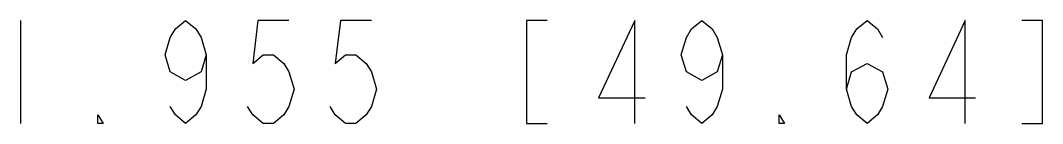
# Model space of a CAD drawing. Header units: inches. Extents: x 0 to 34, y 0 to 22.
# Drawn here: x 13.565 to 14.803, y 14.704 to 14.829 of the extents above; entities that cross this region are included whole.
import ezdxf

# ---------------------------------------------------------------- set-up
doc = ezdxf.new("R2010")
doc.units = ezdxf.units.IN
doc.header["$LTSCALE"] = 1.87
doc.header["$MEASUREMENT"] = 0
doc.layers.add('DIMENSIONS', color=7, linetype='CONTINUOUS')

msp = doc.modelspace()

# ---------------------------------------------------------------- linework, layer by layer
at = {"layer": 'DIMENSIONS', "color": 2, "linetype": 'CONTINUOUS'}
msp.add_line((13.5651, 14.8287), (13.5651, 14.7037), dxfattribs=at)
for points in [[(13.7901, 14.787), (13.7838, 14.7662), (13.7651, 14.7558), (13.7463, 14.7662), (13.7401, 14.787), (13.7463, 14.8078), (13.7526, 14.8183), (13.7651, 14.8287), (13.7776, 14.8183), (13.7838, 14.8078), (13.7901, 14.787), (13.7901, 14.7453), (13.7838, 14.7245), (13.7776, 14.7141), (13.7651, 14.7037), (13.7526, 14.7141), (13.7463, 14.7245)], [(13.8901, 14.8287), (13.8526, 14.8287), (13.8463, 14.7766), (13.8588, 14.787), (13.8713, 14.787), (13.8838, 14.7766), (13.8901, 14.7662), (13.8963, 14.7453), (13.8901, 14.7245), (13.8838, 14.7141), (13.8713, 14.7037), (13.8588, 14.7037), (13.8463, 14.7141), (13.8401, 14.7245)], [(13.9901, 14.8287), (13.9526, 14.8287), (13.9463, 14.7766), (13.9588, 14.787), (13.9713, 14.787), (13.9838, 14.7766), (13.9901, 14.7662), (13.9963, 14.7453), (13.9901, 14.7245), (13.9838, 14.7141), (13.9713, 14.7037), (13.9588, 14.7037), (13.9463, 14.7141), (13.9401, 14.7245)], [(14.2026, 14.8287), (14.1776, 14.8287), (14.1776, 14.7037), (14.2026, 14.7037)], [(14.3088, 14.7037), (14.3088, 14.8287), (14.2651, 14.7349), (14.3213, 14.7349)], [(14.4151, 14.787), (14.4088, 14.7662), (14.3901, 14.7558), (14.3713, 14.7662), (14.3651, 14.787), (14.3713, 14.8078), (14.3776, 14.8183), (14.3901, 14.8287), (14.4026, 14.8183), (14.4088, 14.8078), (14.4151, 14.787), (14.4151, 14.7453), (14.4088, 14.7245), (14.4026, 14.7141), (14.3901, 14.7037), (14.3776, 14.7141), (14.3713, 14.7245)], [(14.5651, 14.7453), (14.5713, 14.7662), (14.5901, 14.7766), (14.6088, 14.7662), (14.6151, 14.7453), (14.6088, 14.7245), (14.6026, 14.7141), (14.5901, 14.7037), (14.5776, 14.7141), (14.5713, 14.7245), (14.5651, 14.7453), (14.5651, 14.787), (14.5713, 14.8078), (14.5776, 14.8183), (14.5901, 14.8287), (14.6026, 14.8183), (14.6088, 14.8078)], [(14.7088, 14.7037), (14.7088, 14.8287), (14.6651, 14.7349), (14.7213, 14.7349)], [(14.7776, 14.7037), (14.8026, 14.7037), (14.8026, 14.8287), (14.7776, 14.8287)], [(13.6651, 14.7037), (13.6588, 14.7037), (13.6588, 14.7141), (13.6651, 14.7037)], [(14.4901, 14.7037), (14.4838, 14.7037), (14.4838, 14.7141), (14.4901, 14.7037)]]:
    msp.add_lwpolyline(points, dxfattribs=at)

doc.saveas('drawing.dxf')
